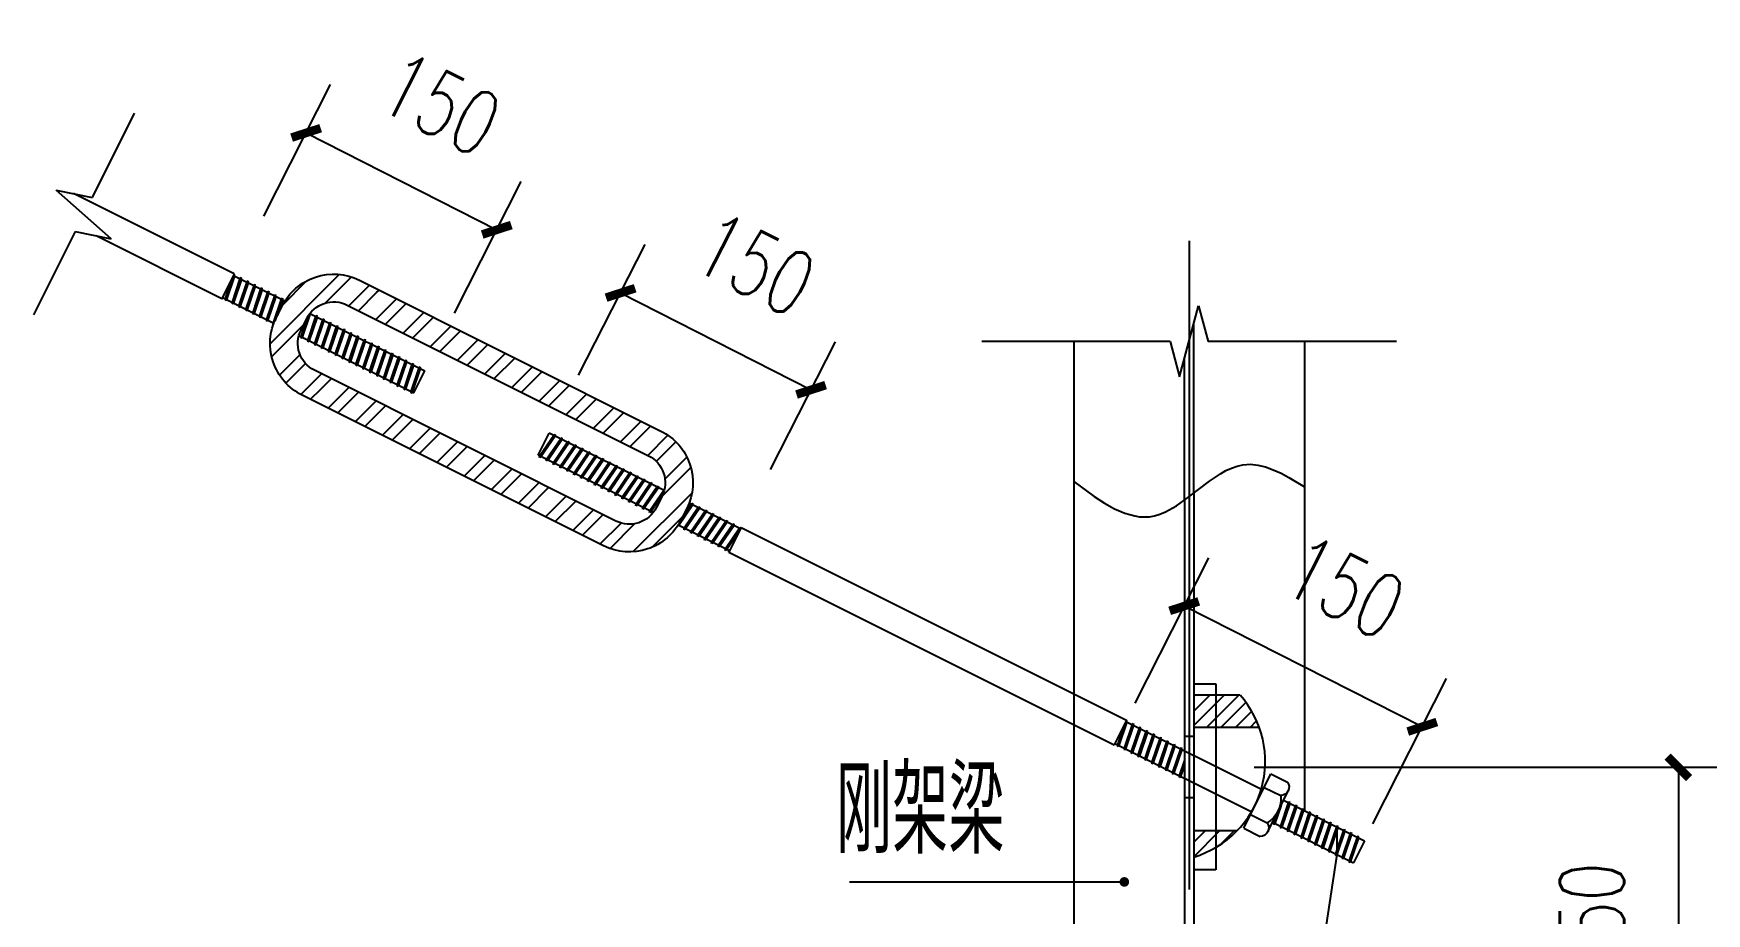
# Model space of a CAD drawing. Extents: x 2025205 to 2402328, y -557483 to 329036.
# Drawn here: x 2142321 to 2153924, y -355435 to -349331 of the extents above; entities that cross this region are included whole.
import ezdxf
from ezdxf.enums import TextEntityAlignment as Align

# ---------------------------------------------------------------- set-up
doc = ezdxf.new("R2010")
doc.units = 0
doc.header["$LTSCALE"] = 1500
doc.header["$MEASUREMENT"] = 0
for name, pattern in [('CONTINUOUS1', [0]), ('DASHED', [19.05, 12.7, -6.35]), ('DOTE', [2.42, 2, -0.2, 0.02, -0.2])]:
    doc.linetypes.add(name, pattern=pattern)
for name, color, linetype in [('003_THICK', 7, 'CONTINUOUS1'), ('DOTE', 252, 'DOTE'), ('LAYER4', 4, 'Continuous'), ('PUB_DIM', 3, 'Continuous'), ('THIN', 7, 'Continuous'), ('刚架', 2, 'Continuous'), ('填充', 8, 'Continuous'), ('支撑', 130, 'Continuous'), ('板', 4, 'Continuous'), ('标注', 7, 'Continuous')]:
    doc.layers.add(name, color=color, linetype=linetype)
doc.layers.add('Z-详图标注', color=3, linetype='Continuous', lineweight=18)
doc.styles.add('_TCH_DIM_T3', font='SIMPLEX.shx', dxfattribs={"width": 0.705882, "bigfont": 'GBCBIG.shx'})
doc.styles.add('TSSD_Label', font='Tssdeng.shx', dxfattribs={"width": 0.7, "bigfont": 'hztxt.shx'})
doc.dimstyles.new('_TCH_ARCH&&150', dxfattribs={"dimtxt": 446.25, "dimasz": 150, "dimexe": 375, "dimexo": 450, "dimgap": 189.375, "dimtad": 1, "dimdec": 0, "dimzin": 0, "dimdsep": 46, "dimtxsty": '_TCH_DIM_T3', "dimblk": 'ARCHTICK', "dimcen": 0.09, "dimclrt": 7, "dimazin": 2, "dimtfac": 1, "dimtdec": 0, "dimtmove": 2, "dimatfit": 0, "dimfxl": 1, "dimtolj": 1, "dimtzin": 0, "dimarcsym": 0})

# ---------------------------------------------------------------- blocks, each defined once
blk = doc.blocks.new('_ArchTick')
at = {"color": 0, "linetype": 'ByBlock', "const_width": 0.4}
blk.add_lwpolyline([(-0.5, -0.5), (0.5, 0.5)], dxfattribs=at)
blk = doc.blocks.new('*D46')
at = {"layer": 'Defpoints', "color": 0, "transparency": 16777216}
for p in [(2145534, -350693), (2143714, -351000), (2145035, -351672)]:
    blk.add_point(p, dxfattribs=at)
at = {"layer": 'PUB_DIM', "color": 0, "lineweight": -2, "transparency": 16777216}
for p, q in [((2143918, -350598), (2144382, -349686)), ((2144212, -350021), (2145534, -350693)), ((2145240, -351271), (2145704, -350359))]:
    blk.add_line(p, q, dxfattribs=at)
at = {"layer": 'PUB_DIM', "color": 0, "lineweight": -2, "transparency": 16777216, "xscale": 150, "yscale": 150, "zscale": 150}
for p, rotation in [((2144212, -350021), 153.0227630028309), ((2145534, -350693), 333.0227630028309)]:
    blk.add_blockref('_ArchTick', p, dxfattribs=dict(at, rotation=rotation))
at = {"layer": 'PUB_DIM', "color": 7, "transparency": 16777216, "insert": (2145145, -349822), "char_height": 446.2, "attachment_point": 5, "rotation": 333.0228, "style": '_TCH_DIM_T3'}
blk.add_mtext('\\A1;150', dxfattribs=at)
blk = doc.blocks.new('*X6')
at = {"layer": '填充', "linetype": 'Continuous'}
for p, q in [((14993658.8, -92297.5), (14993763.4, -92193)), ((14993702.8, -92328.6), (14993804.4, -92227)), ((14993747.5, -92421), (14993861.4, -92307)), ((14993730.5, -92513), (14993882.2, -92361.3)), ((14993582.8, -92797.8), (14993886.9, -92493.7)), ((14993409.9, -92758.6), (14993519.2, -92649.2)), ((14993462.5, -92781), (14993591, -92652.4)), ((14993682.4, -92773.2), (14993840.4, -92615.3))]:
    blk.add_line(p, q, dxfattribs=at)
blk = doc.blocks.new('*X7')
at = {"layer": '填充', "linetype": 'Continuous'}
for p, q in [((14991695.3, -91715.5), (14992053.9, -91356.9)), ((14991979.9, -91505.9), (14992115.8, -91370)), ((14991761.7, -91512), (14991882.3, -91391.4)), ((14992103.2, -91519.7), (14992210.5, -91412.4)), ((14992153.2, -91544.7), (14992247, -91450.9)), ((14991702.2, -91783.6), (14991869.3, -91616.5)), ((14991743.3, -91879.6), (14991849.7, -91773.2)), ((14991776.3, -91921.6), (14991878.4, -91819.5)), ((14991854.6, -91980.4), (14991961.6, -91873.5)), ((14991904.2, -92005.8), (14991957.2, -91952.8))]:
    blk.add_line(p, q, dxfattribs=at)
blk = doc.blocks.new('*X8')
at = {"layer": '填充', "linetype": 'Continuous'}
for p, q in [((14992247, -91450.9), (14992260.5, -91437.4)), ((14992244.6, -91590.4), (14992352, -91483.1)), ((14992294.6, -91615.4), (14992402, -91508.1)), ((14992386, -91661.1), (14992493.4, -91553.8)), ((14992436, -91686.1), (14992543.4, -91578.8)), ((14992527.5, -91731.8), (14992634.8, -91624.5)), ((14992577.5, -91756.8), (14992684.8, -91649.5)), ((14992668.9, -91802.6), (14992776.2, -91695.2)), ((14992718.9, -91827.6), (14992826.2, -91720.2)), ((14992810.3, -91873.3), (14992917.6, -91765.9)), ((14992860.3, -91898.3), (14992967.6, -91790.9)), ((14991957.2, -91952.8), (14992011.6, -91898.5)), ((14992951.7, -91944), (14993059.1, -91836.6)), ((14993001.7, -91969), (14993109.1, -91861.6)), ((14991995.7, -92051.5), (14992103, -91944.2)), ((14992045.7, -92076.5), (14992153, -91969.2)), ((14993093.2, -92014.7), (14993200.5, -91907.4)), ((14993143.2, -92039.7), (14993250.5, -91932.4)), ((14993234.6, -92085.4), (14993341.9, -91978.1)), ((14992137.1, -92122.2), (14992244.4, -92014.9)), ((14992187.1, -92147.2), (14992294.4, -92039.9)), ((14993284.6, -92110.4), (14993391.9, -92003.1)), ((14993376, -92156.1), (14993483.3, -92048.8)), ((14992278.5, -92192.9), (14992385.8, -92085.6)), ((14992328.5, -92217.9), (14992435.8, -92110.6)), ((14992419.9, -92263.7), (14992527.2, -92156.3)), ((14993426, -92181.1), (14993533.3, -92073.8)), ((14993517.4, -92226.8), (14993624.7, -92119.5)), ((14993567.4, -92251.8), (14993674.7, -92144.5)), ((14992469.9, -92288.7), (14992577.2, -92181.3)), ((14992561.3, -92334.4), (14992668.7, -92227)), ((14992611.3, -92359.4), (14992718.7, -92252)), ((14992702.8, -92405.1), (14992810.1, -92297.7)), ((14992752.8, -92430.1), (14992860.1, -92322.7)), ((14992844.2, -92475.8), (14992951.5, -92368.5)), ((14992894.2, -92500.8), (14993001.5, -92393.5)), ((14992985.6, -92546.5), (14993092.9, -92439.2)), ((14993035.6, -92571.5), (14993142.9, -92464.2)), ((14993127, -92617.2), (14993234.4, -92509.9)), ((14993177, -92642.2), (14993284.4, -92534.9)), ((14993268.4, -92687.9), (14993375.8, -92580.6)), ((14993318.4, -92712.9), (14993425.8, -92605.6))]:
    blk.add_line(p, q, dxfattribs=at)
blk = doc.blocks.new('*D47')
at = {"layer": 'Defpoints', "color": 0, "transparency": 16777216}
for p in [(2147714, -351803), (2145898, -352103), (2147229, -352757)]:
    blk.add_point(p, dxfattribs=at)
at = {"layer": 'PUB_DIM', "color": 0, "lineweight": -2, "transparency": 16777216}
for p, q in [((2146102, -351702), (2146563, -350796)), ((2146393, -351131), (2147714, -351803)), ((2147433, -352356), (2147884, -351469))]:
    blk.add_line(p, q, dxfattribs=at)
at = {"layer": 'PUB_DIM', "color": 0, "lineweight": -2, "transparency": 16777216, "xscale": 150, "yscale": 150, "zscale": 150}
for p, rotation in [((2146393, -351131), 153.0227631083067), ((2147714, -351803), 333.0227631083067)]:
    blk.add_blockref('_ArchTick', p, dxfattribs=dict(at, rotation=rotation))
at = {"layer": 'PUB_DIM', "color": 7, "transparency": 16777216, "insert": (2147326, -350932), "char_height": 446.2, "attachment_point": 5, "rotation": 333.0228, "style": '_TCH_DIM_T3'}
blk.add_mtext('\\A1;150', dxfattribs=at)
blk = doc.blocks.new('*D48')
at = {"layer": 'Defpoints', "color": 0, "transparency": 16777216}
for p in [(2150302, -353303), (2149757, -354378), (2151407, -355215)]:
    blk.add_point(p, dxfattribs=at)
at = {"layer": 'PUB_DIM', "color": 0, "lineweight": -2, "transparency": 16777216}
for p, q in [((2149961, -353977), (2150472, -352969)), ((2151953, -354140), (2150302, -353303)), ((2151611, -354814), (2152122, -353806))]:
    blk.add_line(p, q, dxfattribs=at)
at = {"layer": 'PUB_DIM', "color": 0, "lineweight": -2, "transparency": 16777216, "xscale": 150, "yscale": 150, "zscale": 150}
for p, rotation in [((2150302, -353303), 153.1046936914384), ((2151953, -354140), 333.1046936914384)]:
    blk.add_blockref('_ArchTick', p, dxfattribs=dict(at, rotation=rotation))
at = {"layer": 'PUB_DIM', "color": 7, "transparency": 16777216, "insert": (2151414, -353172), "char_height": 446.2, "attachment_point": 5, "rotation": 333.1047, "style": '_TCH_DIM_T3'}
blk.add_mtext('\\A1;150', dxfattribs=at)
blk = doc.blocks.new('*D50')
at = {"layer": 'Defpoints', "color": 0, "transparency": 16777216}
for p in [(2150336, -354421), (2150336, -356551), (2153729, -356551)]:
    blk.add_point(p, dxfattribs=at)
at = {"layer": 'PUB_DIM', "color": 0, "lineweight": -2, "transparency": 16777216}
for p, q in [((2150786, -354421), (2154104, -354421)), ((2153729, -354421), (2153729, -356551)), ((2150786, -356551), (2154104, -356551))]:
    blk.add_line(p, q, dxfattribs=at)
at = {"layer": 'PUB_DIM', "color": 0, "lineweight": -2, "transparency": 16777216, "xscale": 150, "yscale": 150, "zscale": 150}
for p, rotation in [((2153729, -354421), 90), ((2153729, -356551), 270)]:
    blk.add_blockref('_ArchTick', p, dxfattribs=dict(at, rotation=rotation))
at = {"layer": 'PUB_DIM', "color": 7, "transparency": 16777216, "insert": (2153129, -355486), "char_height": 446.2, "attachment_point": 5, "rotation": 90, "style": '_TCH_DIM_T3'}
blk.add_mtext('\\A1;250', dxfattribs=at)
blk = doc.blocks.new('A$C3B5F1999')
at = {"layer": '板', "lineweight": -3}
h = blk.add_hatch(dxfattribs=at)
h.set_pattern_fill('ANSI31', color=256, scale=11.25, style=0)
h.set_pattern_definition([(225, (1544786.093, 1161578.04), (25.25697034, -25.25697034), [])])
h.paths.add_polyline_path([(227.3, 494.1, 0.095394), (160.5, 606.6), (0, 606.6), (0, 494.1)])
h.paths.add_polyline_path([(0, 135.7), (0, 44.9, 0.128822), (150.1, 135.7)])
for p, q in [((0, 645.3), (76.8, 645.3)), ((0, 645.3), (0, 0)), ((76.8, 645.3), (76.8, 0)), ((160.5, 606.6), (0, 606.6)), ((160.5, 606.6), (0, 606.6)), ((227.3, 494.1), (0, 494.1)), ((150.1, 135.7), (0, 135.7)), ((76.8, 0), (0, 0))]:
    blk.add_line(p, q, dxfattribs=at)
blk.add_arc((-98.2, 376.8), 346.1, 286.4909, 41.61835, dxfattribs=at)

msp = doc.modelspace()

# ---------------------------------------------------------------- linework, layer by layer
at = {"layer": '003_THICK'}
msp.add_lwpolyline([(2150715, -354843.1), (2150903.6, -354465.9)], dxfattribs=at)
at = {"layer": 'DOTE', "ltscale": 1.5}
msp.add_line((2150336.7, -350769.4), (2150336.7, -361714), dxfattribs=at)
at = {"layer": 'LAYER4'}
for points in [[(2144581.8, -351043), (2146673.2, -352088.7, -0.4142136), (2146852.1, -352625.4), (2146811.7, -352706.2, -0.4142136), (2146275, -352885.1), (2144183.7, -351839.4, -0.4142136), (2144004.8, -351302.7), (2144045.2, -351221.9, -0.4142136)], [(2144496, -351214.8), (2146587.3, -352260.4, -0.4142136), (2146680.3, -352539.5), (2146639.9, -352620.3, -0.4142136), (2146360.9, -352713.3), (2144269.5, -351667.7, -0.4142136), (2144176.5, -351388.6), (2144216.9, -351307.8, -0.4142136)]]:
    msp.add_lwpolyline(points, format="xyb", close=True, dxfattribs=at)
at = {"layer": '刚架', "color": 5, "linetype": 'DASHED'}
for p, q in [((2150367.8, -352519.5), (2150367.8, -351347.8)), ((2150303.8, -352568.1), (2150303.8, -351586.7)), ((2149535.8, -353910.4), (2149535.8, -354125.1)), ((2150303.8, -354204.4), (2150367.8, -354204.4)), ((2150303.8, -354631.1), (2150367.8, -354631.1)), ((2151359.9, -354834.4), (2151359.9, -355025.2))]:
    msp.add_line(p, q, dxfattribs=at)
at = {"layer": '刚架', "linetype": 'Continuous'}
for p, q in [((2149535.8, -351467.3), (2149535.8, -353910.4)), ((2151135.8, -351467.3), (2151135.8, -354722.3)), ((2150303.8, -352568.1), (2150303.8, -359789.6)), ((2150367.8, -352519.5), (2150367.8, -359741)), ((2149535.8, -354125.1), (2149535.8, -356508.4)), ((2151359.9, -355025.2), (2151135.8, -356508.4))]:
    msp.add_line(p, q, dxfattribs=at)
at = {"layer": '支撑', "linetype": 'Continuous'}
for p, q in [((2143714, -350999.5), (2142599.5, -350442.3)), ((2143628.1, -351171.2), (2142755.1, -350734.7)), ((2143714, -350999.5), (2143628.1, -351171.2)), ((2143709.2, -351009.1), (2144064.9, -351186.9)), ((2143632.9, -351161.7), (2143988.6, -351339.6)), ((2144238.4, -351273.6), (2145035.4, -351672.1)), ((2144162, -351426.3), (2144959.1, -351824.8)), ((2144959.1, -351824.8), (2145035.4, -351672.1)), ((2145821.5, -352256), (2145897.8, -352103.3)), ((2146694.8, -352501.8), (2145897.8, -352103.3)), ((2146618.5, -352654.5), (2145821.5, -352256)), ((2147223.9, -352766.4), (2146868.2, -352588.5)), ((2147147.6, -352919.1), (2146791.9, -352741.2)), ((2147228.7, -352756.9), (2147142.8, -352928.6)), ((2147228.7, -352756.9), (2149901.7, -354093.4)), ((2147142.8, -352928.6), (2149815.8, -354265.1)), ((2149901.7, -354093.4), (2149815.8, -354265.1)), ((2149896.9, -354102.9), (2150847.5, -354578.2)), ((2149820.6, -354255.5), (2150771.2, -354730.8)), ((2150990.6, -354649.7), (2151552.1, -354930.5)), ((2150914.3, -354802.4), (2151475.8, -355083.1)), ((2151552.1, -354930.5), (2151475.8, -355083.1))]:
    msp.add_line(p, q, dxfattribs=at)
for points in [[(2150903.6, -354465.9), (2151018.1, -354523.1)], [(2150856.5, -354560.2), (2150971, -354617.4)], [(2150881.7, -354867.5), (2151023.2, -354584.6)], [(2150762.2, -354748.8), (2150876.7, -354806.1)], [(2150715, -354843.1), (2150829.5, -354900.4)]]:
    msp.add_lwpolyline(points, dxfattribs=at)
for points in [[(2151018.1, -354523.1, -0.607359), (2150970.9, -354617.4, -0.607359)], [(2150971, -354617.4, -0.3036534), (2150876.6, -354806.1, -0.3036534)], [(2150876.6, -354806, -0.607359), (2150829.5, -354900.4, -0.607359)]]:
    msp.add_lwpolyline(points, format="xyb", dxfattribs=at)
at = {"layer": '标注'}
for p, q in [((2143020, -349884.5), (2142727.9, -350468.6)), ((2142859.9, -350756.2), (2142477.8, -350417.4)), ((2142477.8, -350417.4), (2142727.9, -350468.6)), ((2142609.7, -350705), (2142321, -351282.4)), ((2142609.7, -350705), (2142859.9, -350756.2)), ((2150269.7, -351713.9), (2150401.9, -351220.6)), ((2150401.9, -351220.6), (2150468, -351467.3)), ((2150203.6, -351467.3), (2148897.9, -351467.3)), ((2150203.6, -351467.3), (2150269.7, -351713.9)), ((2151773.7, -351467.3), (2150468, -351467.3))]:
    msp.add_line(p, q, dxfattribs=at)
at = {"layer": '标注', "linetype": 'Continuous'}
for p, q in [((2143714, -350999.5), (2143652, -351183.2)), ((2143715.4, -351012.1), (2143714, -350999.5)), ((2143696.7, -351034.2), (2143650.6, -351170.6)), ((2143715.4, -351012.1), (2143660.3, -351175.4)), ((2143753.4, -351031.2), (2143698.3, -351194.4)), ((2143761.7, -351023.4), (2143699.7, -351207)), ((2143763.1, -351036), (2143708, -351199.2)), ((2143801.1, -351055), (2143746, -351218.3)), ((2143809.4, -351047.2), (2143747.4, -351230.9)), ((2143753.4, -351031.2), (2143761.7, -351023.4)), ((2143810.8, -351059.8), (2143755.7, -351223.1)), ((2143763.1, -351036), (2143761.7, -351023.4)), ((2143848.9, -351078.9), (2143793.7, -351242.1)), ((2143857.1, -351071.1), (2143795.1, -351254.7)), ((2143801.1, -351055), (2143809.4, -351047.2)), ((2143858.5, -351083.7), (2143803.4, -351246.9)), ((2143810.8, -351059.8), (2143809.4, -351047.2)), ((2143896.6, -351102.7), (2143841.4, -351266)), ((2143904.8, -351094.9), (2143842.8, -351278.6)), ((2143848.9, -351078.9), (2143857.1, -351071.1)), ((2143906.2, -351107.5), (2143851.1, -351270.8)), ((2143858.5, -351083.7), (2143857.1, -351071.1)), ((2143952.5, -351118.8), (2143890.5, -351302.4)), ((2143896.6, -351102.7), (2143904.8, -351094.9)), ((2143906.2, -351107.5), (2143904.8, -351094.9)), ((2143944.3, -351126.6), (2143952.5, -351118.8)), ((2143953.9, -351131.4), (2143952.5, -351118.8)), ((2143628.1, -351171.2), (2143637.7, -351164.1)), ((2143650.6, -351170.6), (2143652, -351183.2)), ((2143652, -351183.2), (2143660.3, -351175.4)), ((2143698.3, -351194.4), (2143699.7, -351207)), ((2143699.7, -351207), (2143708, -351199.2)), ((2143746, -351218.3), (2143747.4, -351230.9)), ((2143747.4, -351230.9), (2143755.7, -351223.1)), ((2143944.3, -351126.6), (2143889.1, -351289.8)), ((2143953.9, -351131.4), (2143898.8, -351294.6)), ((2143992, -351150.4), (2143936.8, -351313.7)), ((2144000.2, -351142.6), (2143938.2, -351326.3)), ((2144001.6, -351155.2), (2143946.5, -351318.5)), ((2144039.7, -351174.3), (2143984.5, -351337.5)), ((2143992, -351150.4), (2144000.2, -351142.6)), ((2144047.9, -351166.5), (2143994, -351326)), ((2144001.6, -351155.2), (2144000.2, -351142.6)), ((2144049.3, -351179.1), (2144013.3, -351285.7)), ((2144039.7, -351174.3), (2144047.9, -351166.5)), ((2144049.3, -351179.1), (2144047.9, -351166.5)), ((2143793.7, -351242.1), (2143795.1, -351254.7)), ((2143795.1, -351254.7), (2143803.4, -351246.9)), ((2143841.4, -351266), (2143842.8, -351278.6)), ((2143842.8, -351278.6), (2143851.1, -351270.8)), ((2143889.1, -351289.8), (2143890.5, -351302.4)), ((2143890.5, -351302.4), (2143898.8, -351294.6)), ((2143936.8, -351313.7), (2143938.2, -351326.3)), ((2143938.2, -351326.3), (2143946.5, -351318.5)), ((2143984.5, -351337.5), (2143985.6, -351347.7)), ((2144218.9, -351303.9), (2144175.4, -351432.9)), ((2144231.7, -351282.8), (2144176.7, -351445.5)), ((2144240.1, -351274.5), (2144185, -351437.7)), ((2144278.2, -351293.5), (2144223.1, -351456.8)), ((2144286.4, -351285.7), (2144224.4, -351469.4)), ((2144287.8, -351298.3), (2144232.7, -351461.6)), ((2144240.1, -351274.5), (2144239.8, -351271.8)), ((2144325.9, -351317.4), (2144270.8, -351480.6)), ((2144334.1, -351309.6), (2144272.1, -351493.2)), ((2144278.2, -351293.5), (2144286.4, -351285.7)), ((2144335.5, -351322.2), (2144280.4, -351485.4)), ((2144287.8, -351298.3), (2144286.4, -351285.7)), ((2144373.6, -351341.2), (2144318.5, -351504.5)), ((2144381.8, -351333.4), (2144319.8, -351517.1)), ((2144325.9, -351317.4), (2144334.1, -351309.6)), ((2144383.2, -351346), (2144328.1, -351509.3)), ((2144335.5, -351322.2), (2144334.1, -351309.6)), ((2144373.6, -351341.2), (2144381.8, -351333.4)), ((2144383.2, -351346), (2144381.8, -351333.4)), ((2144175.4, -351432.9), (2144176.7, -351445.5)), ((2144176.7, -351445.5), (2144185, -351437.7)), ((2144223.1, -351456.8), (2144224.4, -351469.4)), ((2144224.4, -351469.4), (2144232.7, -351461.6)), ((2144421.3, -351365.1), (2144366.2, -351528.3)), ((2144429.5, -351357.3), (2144367.5, -351540.9)), ((2144430.9, -351369.9), (2144375.8, -351533.1)), ((2144469, -351388.9), (2144413.9, -351552.2)), ((2144477.2, -351381.1), (2144415.2, -351564.8)), ((2144421.3, -351365.1), (2144429.5, -351357.3)), ((2144478.6, -351393.7), (2144423.5, -351557)), ((2144430.9, -351369.9), (2144429.5, -351357.3)), ((2144516.7, -351412.8), (2144461.6, -351576)), ((2144525, -351405), (2144462.9, -351588.6)), ((2144469, -351388.9), (2144477.2, -351381.1)), ((2144526.3, -351417.6), (2144471.2, -351580.8)), ((2144478.6, -351393.7), (2144477.2, -351381.1)), ((2144564.4, -351436.6), (2144509.3, -351599.9)), ((2144572.7, -351428.8), (2144510.6, -351612.5)), ((2144516.7, -351412.8), (2144525, -351405)), ((2144574, -351441.4), (2144518.9, -351604.7)), ((2144526.3, -351417.6), (2144525, -351405)), ((2144612.1, -351460.5), (2144557, -351623.7)), ((2144620.4, -351452.7), (2144558.3, -351636.3)), ((2144564.4, -351436.6), (2144572.7, -351428.8)), ((2144621.7, -351465.3), (2144566.6, -351628.6)), ((2144574, -351441.4), (2144572.7, -351428.8)), ((2144612.1, -351460.5), (2144620.4, -351452.7)), ((2144621.7, -351465.3), (2144620.4, -351452.7)), ((2144270.8, -351480.6), (2144272.1, -351493.2)), ((2144272.1, -351493.2), (2144280.4, -351485.4)), ((2144318.5, -351504.5), (2144319.8, -351517.1)), ((2144319.8, -351517.1), (2144328.1, -351509.3)), ((2144366.2, -351528.3), (2144367.5, -351540.9)), ((2144367.5, -351540.9), (2144375.8, -351533.1)), ((2144413.9, -351552.2), (2144415.2, -351564.8)), ((2144415.2, -351564.8), (2144423.5, -351557)), ((2144461.6, -351576), (2144462.9, -351588.6)), ((2144462.9, -351588.6), (2144471.2, -351580.8)), ((2144659.8, -351484.3), (2144604.7, -351647.6)), ((2144668.1, -351476.5), (2144606, -351660.2)), ((2144669.4, -351489.2), (2144614.3, -351652.4)), ((2144707.5, -351508.2), (2144652.4, -351671.4)), ((2144715.8, -351500.4), (2144653.7, -351684)), ((2144659.8, -351484.3), (2144668.1, -351476.5)), ((2144717.1, -351513), (2144662, -351676.3)), ((2144669.4, -351489.2), (2144668.1, -351476.5)), ((2144755.2, -351532), (2144700.1, -351695.3)), ((2144763.5, -351524.2), (2144701.5, -351707.9)), ((2144707.5, -351508.2), (2144715.8, -351500.4)), ((2144764.8, -351536.9), (2144709.7, -351700.1)), ((2144717.1, -351513), (2144715.8, -351500.4)), ((2144802.9, -351555.9), (2144747.8, -351719.1)), ((2144811.2, -351548.1), (2144749.2, -351731.8)), ((2144755.2, -351532), (2144763.5, -351524.2)), ((2144812.5, -351560.7), (2144757.4, -351724)), ((2144764.8, -351536.9), (2144763.5, -351524.2)), ((2144850.6, -351579.7), (2144795.5, -351743)), ((2144858.9, -351571.9), (2144796.9, -351755.6)), ((2144802.9, -351555.9), (2144811.2, -351548.1)), ((2144860.2, -351584.6), (2144805.1, -351747.8)), ((2144812.5, -351560.7), (2144811.2, -351548.1)), ((2144850.6, -351579.7), (2144858.9, -351571.9)), ((2144860.2, -351584.6), (2144858.9, -351571.9)), ((2144509.3, -351599.9), (2144510.6, -351612.5)), ((2144510.6, -351612.5), (2144518.9, -351604.7)), ((2144557, -351623.7), (2144558.3, -351636.3)), ((2144558.3, -351636.3), (2144566.6, -351628.6)), ((2144604.7, -351647.6), (2144606, -351660.2)), ((2144606, -351660.2), (2144614.3, -351652.4)), ((2144652.4, -351671.4), (2144653.7, -351684)), ((2144653.7, -351684), (2144662, -351676.3)), ((2144700.1, -351695.3), (2144701.5, -351707.9)), ((2144701.5, -351707.9), (2144709.7, -351700.1)), ((2144898.3, -351603.6), (2144843.2, -351766.8)), ((2144906.6, -351595.8), (2144844.6, -351779.5)), ((2144907.9, -351608.4), (2144852.8, -351771.7)), ((2144946, -351627.4), (2144890.9, -351790.7)), ((2144954.3, -351619.6), (2144892.3, -351803.3)), ((2144898.3, -351603.6), (2144906.6, -351595.8)), ((2144955.6, -351632.3), (2144900.5, -351795.5)), ((2144907.9, -351608.4), (2144906.6, -351595.8)), ((2144993.7, -351651.3), (2144938.6, -351814.5)), ((2145002, -351643.5), (2144940, -351827.2)), ((2144946, -351627.4), (2144954.3, -351619.6)), ((2145003.4, -351656.1), (2144948.2, -351819.4)), ((2144955.6, -351632.3), (2144954.3, -351619.6)), ((2144993.7, -351651.3), (2145002, -351643.5)), ((2145003.4, -351656.1), (2145002, -351643.5)), ((2144747.8, -351719.1), (2144749.2, -351731.8)), ((2144749.2, -351731.8), (2144757.4, -351724)), ((2144795.5, -351743), (2144796.9, -351755.6)), ((2144796.9, -351755.6), (2144805.1, -351747.8)), ((2144843.2, -351766.8), (2144844.6, -351779.5)), ((2144844.6, -351779.5), (2144852.8, -351771.7)), ((2144890.9, -351790.7), (2144892.3, -351803.3)), ((2144892.3, -351803.3), (2144900.5, -351795.5)), ((2144938.6, -351814.5), (2144940, -351827.2)), ((2144940, -351827.2), (2144948.2, -351819.4)), ((2145940.7, -352112.9), (2145831, -352272.7)), ((2145929.8, -352119.3), (2145832.3, -352261.4)), ((2145939.5, -352124.2), (2145841.9, -352266.2)), ((2145988.4, -352136.7), (2145878.7, -352296.5)), ((2145977.5, -352143.2), (2145880, -352285.2)), ((2145987.2, -352148), (2145889.6, -352290.1)), ((2146036.1, -352160.6), (2145926.4, -352320.4)), ((2145929.8, -352119.3), (2145940.7, -352112.9)), ((2145939.5, -352124.2), (2145940.7, -352112.9)), ((2145977.5, -352143.2), (2145988.4, -352136.7)), ((2145987.2, -352148), (2145988.4, -352136.7)), ((2146025.2, -352167), (2146036.1, -352160.6)), ((2146034.9, -352171.9), (2146036.1, -352160.6)), ((2145831, -352272.7), (2145832.3, -352261.4)), ((2145841.9, -352266.2), (2145831, -352272.7)), ((2146025.2, -352167), (2145927.7, -352309.1)), ((2146034.9, -352171.9), (2145937.3, -352313.9)), ((2146083.8, -352184.4), (2145974.1, -352344.2)), ((2146072.9, -352190.9), (2145975.4, -352332.9)), ((2146082.6, -352195.7), (2145985, -352337.8)), ((2146131.5, -352208.3), (2146021.8, -352368.1)), ((2146120.6, -352214.8), (2146023.1, -352356.8)), ((2146130.3, -352219.6), (2146032.7, -352361.6)), ((2146179.2, -352232.1), (2146069.5, -352391.9)), ((2146168.3, -352238.6), (2146070.8, -352380.7)), ((2146072.9, -352190.9), (2146083.8, -352184.4)), ((2146178, -352243.4), (2146080.4, -352385.5)), ((2146082.6, -352195.7), (2146083.8, -352184.4)), ((2146226.9, -352256), (2146117.2, -352415.8)), ((2146216, -352262.5), (2146118.5, -352404.5)), ((2146120.6, -352214.8), (2146131.5, -352208.3)), ((2146225.7, -352267.3), (2146128.1, -352409.3)), ((2146130.3, -352219.6), (2146131.5, -352208.3)), ((2146274.6, -352279.8), (2146164.9, -352439.6)), ((2146168.3, -352238.6), (2146179.2, -352232.1)), ((2146178, -352243.4), (2146179.2, -352232.1)), ((2146216, -352262.5), (2146226.9, -352256)), ((2146225.7, -352267.3), (2146226.9, -352256)), ((2146263.7, -352286.3), (2146274.6, -352279.8)), ((2146273.4, -352291.1), (2146274.6, -352279.8)), ((2145878.7, -352296.5), (2145880, -352285.2)), ((2145889.6, -352290.1), (2145878.7, -352296.5)), ((2145926.4, -352320.4), (2145927.7, -352309.1)), ((2145937.3, -352313.9), (2145926.4, -352320.4)), ((2145974.1, -352344.2), (2145975.4, -352332.9)), ((2145985, -352337.8), (2145974.1, -352344.2)), ((2146021.8, -352368.1), (2146023.1, -352356.8)), ((2146032.7, -352361.6), (2146021.8, -352368.1)), ((2146069.5, -352391.9), (2146070.8, -352380.7)), ((2146080.4, -352385.5), (2146069.5, -352391.9)), ((2146263.7, -352286.3), (2146166.2, -352428.4)), ((2146273.4, -352291.1), (2146175.8, -352433.2)), ((2146322.4, -352303.7), (2146212.6, -352463.5)), ((2146311.4, -352310.2), (2146213.9, -352452.2)), ((2146321.1, -352315), (2146223.5, -352457)), ((2146370.1, -352327.5), (2146260.3, -352487.3)), ((2146359.1, -352334), (2146261.6, -352476.1)), ((2146368.8, -352338.8), (2146271.2, -352480.9)), ((2146417.8, -352351.4), (2146308, -352511.2)), ((2146406.8, -352357.9), (2146309.3, -352499.9)), ((2146311.4, -352310.2), (2146322.4, -352303.7)), ((2146416.5, -352362.7), (2146319, -352504.7)), ((2146321.1, -352315), (2146322.4, -352303.7)), ((2146465.5, -352375.2), (2146355.7, -352535)), ((2146454.5, -352381.7), (2146357, -352523.8)), ((2146359.1, -352334), (2146370.1, -352327.5)), ((2146464.2, -352386.5), (2146366.7, -352528.6)), ((2146368.8, -352338.8), (2146370.1, -352327.5)), ((2146406.8, -352357.9), (2146417.8, -352351.4)), ((2146416.5, -352362.7), (2146417.8, -352351.4)), ((2146454.5, -352381.7), (2146465.5, -352375.2)), ((2146464.2, -352386.5), (2146465.5, -352375.2)), ((2146117.2, -352415.8), (2146118.5, -352404.5)), ((2146128.1, -352409.3), (2146117.2, -352415.8)), ((2146164.9, -352439.6), (2146166.2, -352428.4)), ((2146175.8, -352433.2), (2146164.9, -352439.6)), ((2146212.6, -352463.5), (2146213.9, -352452.2)), ((2146223.5, -352457), (2146212.6, -352463.5)), ((2146260.3, -352487.3), (2146261.6, -352476.1)), ((2146271.2, -352480.9), (2146260.3, -352487.3)), ((2146308, -352511.2), (2146309.3, -352499.9)), ((2146319, -352504.7), (2146308, -352511.2)), ((2146513.2, -352399.1), (2146403.4, -352558.9)), ((2146502.3, -352405.6), (2146404.7, -352547.6)), ((2146511.9, -352410.4), (2146414.4, -352552.4)), ((2146560.9, -352422.9), (2146451.1, -352582.7)), ((2146550, -352429.4), (2146452.4, -352571.5)), ((2146559.6, -352434.2), (2146462.1, -352576.3)), ((2146608.6, -352446.8), (2146498.9, -352606.6)), ((2146597.7, -352453.3), (2146500.1, -352595.3)), ((2146502.3, -352405.6), (2146513.2, -352399.1)), ((2146607.3, -352458.1), (2146509.8, -352600.1)), ((2146511.9, -352410.4), (2146513.2, -352399.1)), ((2146656.3, -352470.6), (2146546.6, -352630.5)), ((2146645.4, -352477.1), (2146547.8, -352619.2)), ((2146550, -352429.4), (2146560.9, -352422.9)), ((2146655, -352481.9), (2146557.5, -352624)), ((2146559.6, -352434.2), (2146560.9, -352422.9)), ((2146691.5, -352512.7), (2146594.3, -352654.3)), ((2146693.1, -352501), (2146595.5, -352643)), ((2146597.7, -352453.3), (2146608.6, -352446.8)), ((2146607.3, -352458.1), (2146608.6, -352446.8)), ((2146645.4, -352477.1), (2146656.3, -352470.6)), ((2146655, -352481.9), (2146656.3, -352470.6)), ((2146693.1, -352501), (2146695.4, -352499.6)), ((2146355.7, -352535), (2146357, -352523.8)), ((2146366.7, -352528.6), (2146355.7, -352535)), ((2146403.4, -352558.9), (2146404.7, -352547.6)), ((2146414.4, -352552.4), (2146403.4, -352558.9)), ((2146451.1, -352582.7), (2146452.4, -352571.5)), ((2146462.1, -352576.3), (2146451.1, -352582.7)), ((2146498.9, -352606.6), (2146500.1, -352595.3)), ((2146509.8, -352600.1), (2146498.9, -352606.6)), ((2146546.6, -352630.5), (2146547.8, -352619.2)), ((2146557.5, -352624), (2146546.6, -352630.5)), ((2146682.3, -352535.5), (2146605.2, -352647.8)), ((2146893.5, -352601.2), (2146796, -352743.2)), ((2146894.8, -352589.9), (2146799.5, -352728.7)), ((2146883.9, -352596.4), (2146820.2, -352689.1)), ((2146942.5, -352613.8), (2146832.8, -352773.6)), ((2146931.6, -352620.2), (2146834.1, -352762.3)), ((2146941.2, -352625), (2146843.7, -352767.1)), ((2146883.9, -352596.4), (2146894.8, -352589.9)), ((2146893.5, -352601.2), (2146894.8, -352589.9)), ((2146931.6, -352620.2), (2146942.5, -352613.8)), ((2146941.2, -352625), (2146942.5, -352613.8)), ((2146594.3, -352654.3), (2146595.5, -352643)), ((2146605.2, -352647.8), (2146594.3, -352654.3)), ((2146796, -352743.2), (2146787.2, -352748.4)), ((2146990.2, -352637.6), (2146880.5, -352797.4)), ((2146979.3, -352644.1), (2146881.8, -352786.1)), ((2146988.9, -352648.9), (2146891.4, -352790.9)), ((2147037.9, -352661.5), (2146928.2, -352821.3)), ((2147027, -352667.9), (2146929.5, -352810)), ((2147036.6, -352672.7), (2146939.1, -352814.8)), ((2147085.6, -352685.3), (2146975.9, -352845.1)), ((2147074.7, -352691.8), (2146977.2, -352833.8)), ((2146979.3, -352644.1), (2146990.2, -352637.6)), ((2147084.3, -352696.6), (2146986.8, -352838.6)), ((2146988.9, -352648.9), (2146990.2, -352637.6)), ((2147133.3, -352709.2), (2147023.6, -352869)), ((2147122.4, -352715.6), (2147024.9, -352857.7)), ((2147027, -352667.9), (2147037.9, -352661.5)), ((2147132, -352720.4), (2147034.5, -352862.5)), ((2147036.6, -352672.7), (2147037.9, -352661.5)), ((2147181, -352733), (2147071.3, -352892.8)), ((2147170.1, -352739.5), (2147072.6, -352881.5)), ((2147074.7, -352691.8), (2147085.6, -352685.3)), ((2147179.7, -352744.3), (2147082.2, -352886.3)), ((2147084.3, -352696.6), (2147085.6, -352685.3)), ((2147122.4, -352715.6), (2147133.3, -352709.2)), ((2147132, -352720.4), (2147133.3, -352709.2)), ((2147170.1, -352739.5), (2147181, -352733)), ((2147179.7, -352744.3), (2147181, -352733)), ((2146832.8, -352773.6), (2146834.1, -352762.3)), ((2146843.7, -352767.1), (2146832.8, -352773.6)), ((2146880.5, -352797.4), (2146881.8, -352786.1)), ((2146891.4, -352790.9), (2146880.5, -352797.4)), ((2146928.2, -352821.3), (2146929.5, -352810)), ((2146939.1, -352814.8), (2146928.2, -352821.3)), ((2146975.9, -352845.1), (2146977.2, -352833.8)), ((2146986.8, -352838.6), (2146975.9, -352845.1)), ((2147023.6, -352869), (2147024.9, -352857.7)), ((2147228.7, -352756.9), (2147119, -352916.7)), ((2147217.8, -352763.3), (2147120.3, -352905.4)), ((2147211.4, -352791.5), (2147129.9, -352910.2)), ((2147217.8, -352763.3), (2147228.7, -352756.9)), ((2147034.5, -352862.5), (2147023.6, -352869)), ((2147071.3, -352892.8), (2147072.6, -352881.5)), ((2147082.2, -352886.3), (2147071.3, -352892.8)), ((2147119, -352916.7), (2147120.3, -352905.4)), ((2147129.9, -352910.2), (2147119, -352916.7)), ((2147142.8, -352928.6), (2147142.8, -352916.7)), ((2149884.4, -354128), (2149838.3, -354264.4)), ((2149901.7, -354093.4), (2149839.7, -354277)), ((2149903.1, -354106), (2149847.9, -354269.2)), ((2149941.1, -354125), (2149886, -354288.3)), ((2149949.4, -354117.2), (2149887.4, -354300.9)), ((2149950.8, -354129.8), (2149895.6, -354293.1)), ((2149903.1, -354106), (2149901.7, -354093.4)), ((2149941.1, -354125), (2149949.4, -354117.2)), ((2149950.8, -354129.8), (2149949.4, -354117.2)), ((2149988.8, -354148.9), (2149933.7, -354312.1)), ((2149997.1, -354141.1), (2149935.1, -354324.7)), ((2149998.5, -354153.7), (2149943.4, -354316.9)), ((2150036.5, -354172.7), (2149981.4, -354336)), ((2150044.8, -354164.9), (2149982.8, -354348.6)), ((2149988.8, -354148.9), (2149997.1, -354141.1)), ((2150046.2, -354177.5), (2149991.1, -354340.8)), ((2149998.5, -354153.7), (2149997.1, -354141.1)), ((2150084.2, -354196.6), (2150029.1, -354359.8)), ((2150092.5, -354188.8), (2150030.5, -354372.4)), ((2150036.5, -354172.7), (2150044.8, -354164.9)), ((2150093.9, -354201.4), (2150038.8, -354364.6)), ((2150046.2, -354177.5), (2150044.8, -354164.9)), ((2150132, -354220.4), (2150076.8, -354383.7)), ((2150140.2, -354212.6), (2150078.2, -354396.3)), ((2150084.2, -354196.6), (2150092.5, -354188.8)), ((2150141.6, -354225.2), (2150086.5, -354388.5)), ((2150093.9, -354201.4), (2150092.5, -354188.8)), ((2150179.7, -354244.3), (2150124.5, -354407.5)), ((2150187.9, -354236.5), (2150125.9, -354420.1)), ((2150132, -354220.4), (2150140.2, -354212.6)), ((2150189.3, -354249.1), (2150134.2, -354412.3)), ((2150141.6, -354225.2), (2150140.2, -354212.6)), ((2150179.7, -354244.3), (2150187.9, -354236.5)), ((2150189.3, -354249.1), (2150187.9, -354236.5)), ((2149815.8, -354265.1), (2149825.4, -354257.9)), ((2149838.3, -354264.4), (2149839.7, -354277)), ((2149839.7, -354277), (2149847.9, -354269.2)), ((2149886, -354288.3), (2149887.4, -354300.9)), ((2149887.4, -354300.9), (2149895.6, -354293.1)), ((2149933.7, -354312.1), (2149935.1, -354324.7)), ((2149935.1, -354324.7), (2149943.4, -354316.9)), ((2149981.4, -354336), (2149982.8, -354348.6)), ((2149982.8, -354348.6), (2149991.1, -354340.8)), ((2150029.1, -354359.8), (2150030.5, -354372.4)), ((2150030.5, -354372.4), (2150038.8, -354364.6)), ((2150227.4, -354268.1), (2150172.2, -354431.4)), ((2150235.6, -354260.3), (2150173.6, -354444)), ((2150237, -354272.9), (2150181.9, -354436.2)), ((2150275.1, -354292), (2150219.9, -354455.2)), ((2150283.3, -354284.2), (2150221.3, -354467.8)), ((2150227.4, -354268.1), (2150235.6, -354260.3)), ((2150284.7, -354296.8), (2150229.6, -354460)), ((2150237, -354272.9), (2150235.6, -354260.3)), ((2150275.1, -354292), (2150283.3, -354284.2)), ((2150284.7, -354296.8), (2150283.3, -354284.2)), ((2150076.8, -354383.7), (2150078.2, -354396.3)), ((2150078.2, -354396.3), (2150086.5, -354388.5)), ((2150124.5, -354407.5), (2150125.9, -354420.1)), ((2150125.9, -354420.1), (2150134.2, -354412.3)), ((2150172.2, -354431.4), (2150173.6, -354444)), ((2150173.6, -354444), (2150181.9, -354436.2)), ((2150219.9, -354455.2), (2150221.3, -354467.8)), ((2150221.3, -354467.8), (2150229.6, -354460)), ((2150303.8, -354372), (2150267.6, -354479.1)), ((2150267.6, -354479.1), (2150269, -354491.7)), ((2150303.8, -354388.7), (2150269, -354491.7)), ((2150269, -354491.7), (2150277.3, -354483.9)), ((2150303.8, -354405.3), (2150277.3, -354483.9)), ((2150973.3, -354684.3), (2150930.7, -354810.6)), ((2151023.9, -354666.4), (2150968.8, -354829.6)), ((2151032.1, -354658.6), (2150970.1, -354842.2)), ((2151033.5, -354671.2), (2150978.4, -354834.4)), ((2151071.6, -354690.2), (2151016.5, -354853.5)), ((2151079.8, -354682.4), (2151017.8, -354866.1)), ((2151023.9, -354666.4), (2151032.1, -354658.6)), ((2151081.2, -354695), (2151026.1, -354858.3)), ((2151033.5, -354671.2), (2151032.1, -354658.6)), ((2151119.3, -354714.1), (2151064.2, -354877.3)), ((2151127.5, -354706.3), (2151065.5, -354889.9)), ((2151071.6, -354690.2), (2151079.8, -354682.4)), ((2151081.2, -354695), (2151079.8, -354682.4)), ((2151119.3, -354714.1), (2151127.5, -354706.3)), ((2151128.9, -354718.9), (2151127.5, -354706.3)), ((2150938.7, -354753.6), (2150921, -354805.8)), ((2150921, -354805.8), (2150922.4, -354818.4)), ((2150956, -354719), (2150922.4, -354818.4)), ((2150922.4, -354818.4), (2150930.7, -354810.6)), ((2150968.8, -354829.6), (2150970.1, -354842.2)), ((2151128.9, -354718.9), (2151073.8, -354882.1)), ((2151167, -354737.9), (2151111.9, -354901.2)), ((2151175.2, -354730.1), (2151113.2, -354913.8)), ((2151176.6, -354742.7), (2151121.5, -354906)), ((2151214.7, -354761.8), (2151159.6, -354925)), ((2151222.9, -354754), (2151160.9, -354937.6)), ((2151167, -354737.9), (2151175.2, -354730.1)), ((2151224.3, -354766.6), (2151169.2, -354929.8)), ((2151176.6, -354742.7), (2151175.2, -354730.1)), ((2151262.4, -354785.6), (2151207.3, -354948.9)), ((2151270.6, -354777.8), (2151208.6, -354961.5)), ((2151214.7, -354761.8), (2151222.9, -354754)), ((2151272, -354790.4), (2151216.9, -354953.7)), ((2151224.3, -354766.6), (2151222.9, -354754)), ((2151310.1, -354809.5), (2151255, -354972.7)), ((2151318.4, -354801.7), (2151256.3, -354985.3)), ((2151262.4, -354785.6), (2151270.6, -354777.8)), ((2151319.7, -354814.3), (2151264.6, -354977.5)), ((2151272, -354790.4), (2151270.6, -354777.8)), ((2151357.8, -354833.3), (2151302.7, -354996.6)), ((2151366.1, -354825.5), (2151304, -355009.2)), ((2151310.1, -354809.5), (2151318.4, -354801.7)), ((2151319.7, -354814.3), (2151318.4, -354801.7)), ((2151357.8, -354833.3), (2151366.1, -354825.5)), ((2151367.4, -354838.1), (2151366.1, -354825.5)), ((2150970.1, -354842.2), (2150978.4, -354834.4)), ((2151016.5, -354853.5), (2151017.8, -354866.1)), ((2151017.8, -354866.1), (2151026.1, -354858.3)), ((2151064.2, -354877.3), (2151065.5, -354889.9)), ((2151065.5, -354889.9), (2151073.8, -354882.1)), ((2151111.9, -354901.2), (2151113.2, -354913.8)), ((2151113.2, -354913.8), (2151121.5, -354906)), ((2151159.6, -354925), (2151160.9, -354937.6)), ((2151160.9, -354937.6), (2151169.2, -354929.8)), ((2151207.3, -354948.9), (2151208.6, -354961.5)), ((2151367.4, -354838.1), (2151312.3, -355001.4)), ((2151405.5, -354857.2), (2151350.4, -355020.4)), ((2151413.8, -354849.4), (2151351.7, -355033)), ((2151415.1, -354862), (2151360, -355025.3)), ((2151453.2, -354881), (2151398.1, -355044.3)), ((2151461.5, -354873.2), (2151399.4, -355056.9)), ((2151405.5, -354857.2), (2151413.8, -354849.4)), ((2151462.8, -354885.9), (2151407.7, -355049.1)), ((2151415.1, -354862), (2151413.8, -354849.4)), ((2151500.9, -354904.9), (2151445.8, -355068.1)), ((2151509.2, -354897.1), (2151447.1, -355080.7)), ((2151453.2, -354881), (2151461.5, -354873.2)), ((2151510.5, -354909.7), (2151455.4, -355073)), ((2151462.8, -354885.9), (2151461.5, -354873.2)), ((2151500.9, -354904.9), (2151509.2, -354897.1)), ((2151510.5, -354909.7), (2151509.2, -354897.1)), ((2151208.6, -354961.5), (2151216.9, -354953.7)), ((2151255, -354972.7), (2151256.3, -354985.3)), ((2151256.3, -354985.3), (2151264.6, -354977.5)), ((2151302.7, -354996.6), (2151304, -355009.2)), ((2151304, -355009.2), (2151312.3, -355001.4)), ((2151350.4, -355020.4), (2151351.7, -355033)), ((2151351.7, -355033), (2151360, -355025.3)), ((2151398.1, -355044.3), (2151399.4, -355056.9)), ((2151399.4, -355056.9), (2151407.7, -355049.1)), ((2151445.8, -355068.1), (2151447.1, -355080.7)), ((2151447.1, -355080.7), (2151455.4, -355073)), ((2147979.5, -355215.9), (2149881.4, -355215.9))]:
    msp.add_line(p, q, dxfattribs=at)
msp.add_lwpolyline([(2149535.8, -352438.1), (2149678, -352543.3), (2149748.8, -352589.2), (2149819.2, -352628.1), (2149889.1, -352658.2), (2149958.4, -352677.6), (2149992.9, -352682.8), (2150027.1, -352684.6), (2150061.2, -352682.8), (2150095, -352677.2), (2150133.7, -352665.9), (2150172.2, -352649.9), (2150248.6, -352606.6), (2150324.5, -352552.9), (2150400.2, -352494.4), (2150476.3, -352436.6), (2150552.8, -352385), (2150591.4, -352363.3), (2150630.3, -352345.2), (2150669.5, -352331.4), (2150709, -352322.7), (2150760.8, -352319.5), (2150813.2, -352324.8), (2150866.1, -352337.6), (2150919.5, -352356.8), (2150973.2, -352381.3), (2151027.2, -352410), (2151135.8, -352476)], dxfattribs=at)
at = {"layer": '标注', "linetype": 'Continuous', "const_width": 33.3}
msp.add_lwpolyline([(2149870, -355215.9, 1), (2149903.3, -355215.9, 1)], format="xyb", close=True, dxfattribs=at)

# ---------------------------------------------------------------- block references
at = {"layer": 'Z-详图标注', "xscale": 2, "yscale": 2, "zscale": 2}
msp.add_blockref('A$C3B5F1999', (2150367.8, -355133.2), dxfattribs=at)
at = {"layer": '填充', "linetype": 'Continuous', "xscale": 1.333333333954215, "yscale": 1.333333333954215, "zscale": 1.333333333954215}
for name in ['*X7', '*X8', '*X6']:
    msp.add_blockref(name, (-17844963.1, -229194.4), dxfattribs=at)

# ---------------------------------------------------------------- texts
at = {"layer": 'THIN', "style": 'TSSD_Label', "width": 0.65}
msp.add_text('刚架梁', height=600, dxfattribs=at).set_placement((2148471.1, -354719.3), align=Align.MIDDLE_CENTER)

# ---------------------------------------------------------------- dimensions: what is measured, and where the dimension line sits
at = {"layer": 'PUB_DIM'}
for base, p1, p2, angle, text, picture, middle, dimtype in [((2145533.7, -350693.3), (2143714, -350999.5), (2145035.4, -351672.1), 333.02276, '150', '*D46', (2145145.1, -349822.3), 161), ((2147714.1, -351803.2), (2145897.8, -352103.3), (2147228.7, -352756.9), 153.02276, '150', '*D47', (2147325.7, -350932.2), 160), ((2150302.2, -353303.2), (2151407.4, -355215.1), (2149757, -354377.9), 153.10469, '150', '*D48', (2151414.5, -353171.9), 161), ((2153729.1, -356551.1), (2150335.8, -354421.3), (2150335.8, -356551.1), 270, '250', '*D50', (2153129.1, -355486.2), 160)]:
    dim = msp.add_linear_dim(base=base, p1=p1, p2=p2, angle=angle, text=text, dimstyle='_TCH_ARCH&&150', dxfattribs=at)
    dim.commit()
    dim.dimension.update_dxf_attribs({"geometry": picture, "text_midpoint": middle, "dimtype": dimtype})

doc.saveas('drawing.dxf')
